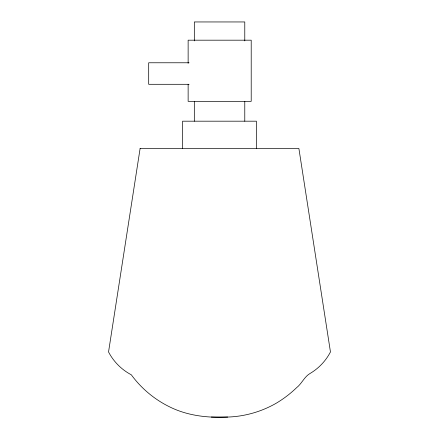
<?xml version="1.0" encoding="UTF-8"?>
<svg xmlns="http://www.w3.org/2000/svg" width="439" height="439" viewBox="0 0 439 439"><rect width="100%" height="100%" fill="white"/><g stroke="black" fill="none" stroke-linecap="round" stroke-linejoin="round"><path stroke-width="0.66" d="M211.302 417.05L227.698 417.05M189.094 62.777L148.689 62.777L148.689 84.299L189.094 84.299M256.42 148.475L256.42 121.186L182.58 121.186L182.58 148.475M244.781 40.893L244.781 21.95L194.323 21.95L194.323 40.893M244.781 101.338L244.781 121.186M194.323 101.338L194.323 121.186M188.133 63.287L188.133 40.185L251.207 40.185L251.207 101.338L188.133 101.338L188.133 84.348M140.112 148.475L108.543 351.952C113.569 361.654 121.625 369.737 131.31 374.796C141.336 388.515 154.748 399.688 170.052 407.074C187.98 415.887 208.256 418.043 227.989 417.05C244.973 416.446 261.743 411.617 276.449 403.095C283.748 398.738 290.514 393.558 296.627 387.653C301.818 383.626 304.364 376.684 310.077 373.468C318.703 368.381 325.848 360.842 330.457 351.952L298.888 148.475L140.112 148.475"/></g></svg>
